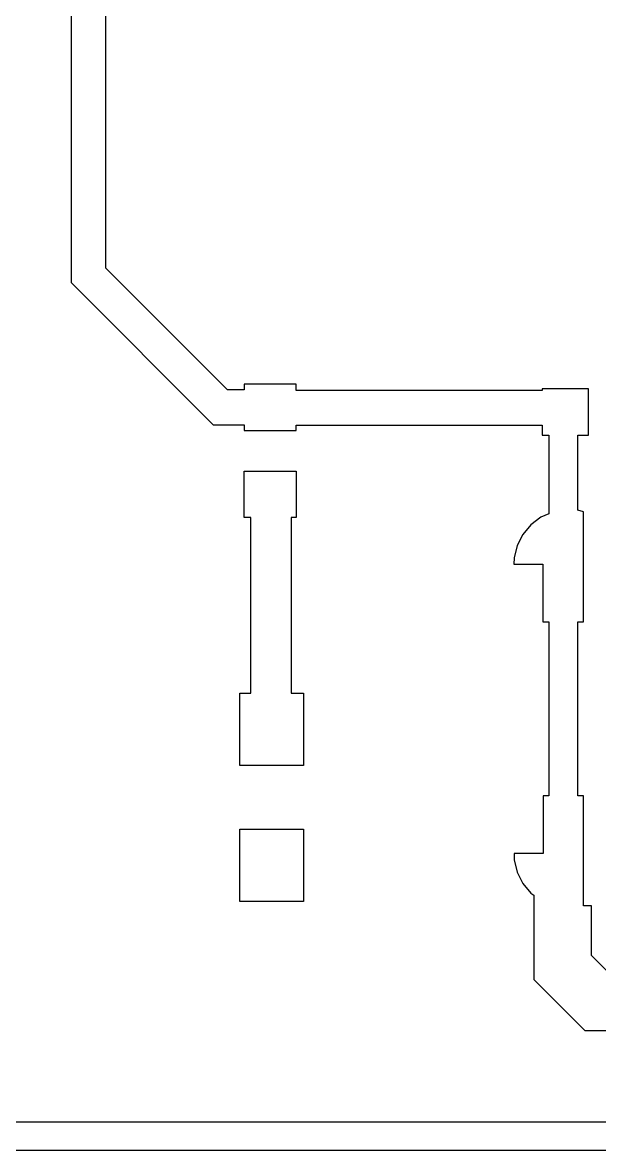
# Model space of a CAD drawing. Extents: x 0 to 220, y 0 to 42.
# Drawn here: x 73.96 to 83.92, y 0 to 19.48 of the extents above; entities that cross this region are included whole.
import ezdxf

# ---------------------------------------------------------------- set-up
doc = ezdxf.new("R2010")
doc.units = 0
doc.layers.get('0').update_dxf_attribs({"linetype": 'CONTINUOUS'})

# ---------------------------------------------------------------- blocks, each defined once
blk = doc.blocks.new('*U189')
at = {"extrusion": (0, 0, -1)}
for p, q in [((77.715, 4.299), (77.715, 5.549)), ((77.715, 5.549), (78.815, 5.549)), ((78.815, 5.549), (78.815, 4.299)), ((78.815, 4.299), (77.715, 4.299))]:
    blk.add_line(p, q, dxfattribs=at)

msp = doc.modelspace()

# ---------------------------------------------------------------- linework, layer by layer
msp.add_line((83.649, 9.126), (83.649, 9.126))
for points in [[(219.6, 42.3), (219.6, 0), (0, 0), (0, 42.3)], [(218.769, 39.299), (218.769, 3.629), (215.628, 0.488), (55.254, 0.488), (51.691, 4.051), (51.691, 38.068), (55.184, 41.561), (216.507, 41.561)]]:
    msp.add_lwpolyline(points, close=True)
for points in [[(74.8, 29.415), (74.8, 14.988), (77.256, 12.532), (77.79, 12.532), (77.79, 12.432), (78.69, 12.432), (78.69, 12.525), (82.933, 12.525), (82.933, 12.354), (83.049, 12.354), (83.049, 10.995), (82.915, 10.936), (82.741, 10.806), (82.601, 10.639), (82.503, 10.446), (82.451, 10.235), (82.449, 10.126), (82.949, 10.126), (82.949, 9.126), (83.049, 9.126), (83.049, 6.125), (82.95, 6.125), (82.95, 5.125), (82.45, 5.125), (82.451, 5.016), (82.504, 4.805), (82.602, 4.612), (82.742, 4.445), (82.79, 4.409), (82.79, 2.954), (83.675, 2.069), (88.777, 2.069)], [(84.089, 3.069), (83.79, 3.368), (83.79, 4.225), (83.65, 4.225), (83.65, 4.225), (83.65, 6.125), (83.549, 6.125), (83.549, 9.126), (83.649, 9.126), (83.649, 11.026), (83.649, 11.026), (83.549, 11.054), (83.549, 12.354), (83.733, 12.354), (83.733, 13.154), (82.933, 13.154), (82.933, 13.125), (78.69, 13.125), (78.69, 13.232), (77.79, 13.232), (77.79, 13.132), (77.504, 13.132), (75.4, 15.236), (75.4, 29.415)]]:
    msp.add_lwpolyline(points)
msp.add_polyline3d([(77.79, 10.932, 0), (77.79, 11.732, 0), (78.69, 11.732, 0), (78.69, 10.932, 0), (78.603, 10.932, 0), (78.603, 7.899, 0), (78.815, 7.899, 0), (78.815, 6.649, 0), (77.715, 6.649, 0), (77.715, 7.899, 0), (77.903, 7.899, 0), (77.903, 10.932, 0)], close=True)

# ---------------------------------------------------------------- block references
msp.add_blockref('*U189', (0, 0))

doc.saveas('drawing.dxf')
